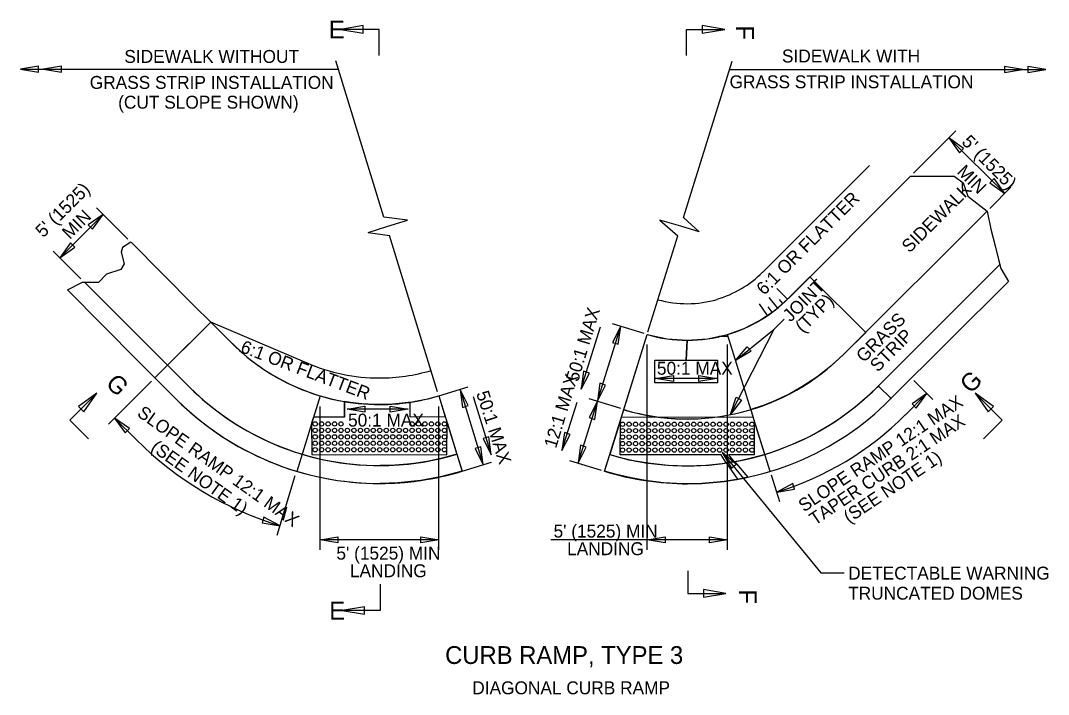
# Model space of a CAD drawing. Extents: x 1.1 to 17, y 0.2 to 10.1.
# Drawn here: x 9.17 to 16.33, y 5.44 to 10.13 of the extents above; entities that cross this region are included whole.
import ezdxf

# ---------------------------------------------------------------- set-up
doc = ezdxf.new("R2010")
doc.units = 0
for name, color, linetype in [('SD_P_Dimension Lines', 7, 'Continuous'), ('SD_P_Dimension Text', 7, 'Continuous'), ('SD_P_Prop Hidden Lines', 7, 'Continuous'), ('SD_P_Prop Object Lines', 7, 'Continuous'), ('SD_P_Shading', 7, 'Continuous'), ('SD_P_Subtitles', 7, 'Continuous'), ('SD_X_Exist Object Lines', 7, 'Continuous')]:
    doc.layers.add(name, color=color, linetype=linetype)

msp = doc.modelspace()

# ---------------------------------------------------------------- linework, layer by layer
at = {"layer": 'SD_P_Dimension Lines'}
for p, q in [((11.5597, 10.0977), (11.4034, 10.0715)), ((11.5597, 10.0452), (11.5597, 10.0977)), ((14.0773, 10.0715), (13.9211, 10.0977)), ((13.9211, 10.0977), (13.9211, 10.0452)), ((11.6694, 10.0715), (11.4034, 10.0715)), ((11.4034, 10.0715), (11.5597, 10.0452)), ((11.6694, 9.8885), (11.6694, 10.0715)), ((13.8113, 10.0715), (14.0773, 10.0715)), ((13.8113, 9.8885), (13.8113, 10.0715)), ((13.9211, 10.0452), (14.0773, 10.0715)), ((9.2974, 9.8151), (9.1724, 9.7941)), ((9.2974, 9.7731), (9.2974, 9.8151)), ((9.4584, 9.8151), (9.3334, 9.7941)), ((9.4584, 9.7731), (9.4584, 9.8151)), ((11.7029, 8.7624), (11.3675, 9.8514)), ((13.7909, 8.7609), (14.1295, 9.8494)), ((16.1523, 9.7921), (16.0273, 9.8131)), ((16.0273, 9.8131), (16.0273, 9.7711)), ((16.3143, 9.7921), (16.1893, 9.8131)), ((16.1893, 9.8131), (16.1893, 9.7711)), ((9.1724, 9.7941), (9.2974, 9.7731)), ((9.1724, 9.7941), (11.3851, 9.7941)), ((9.3347, 9.7943), (9.3334, 9.7941)), ((9.3334, 9.7941), (9.3347, 9.7939)), ((9.3334, 9.7941), (9.4584, 9.7731)), ((9.3347, 9.7939), (9.3347, 9.7943)), ((14.1117, 9.7921), (16.3143, 9.7921)), ((16.0273, 9.7711), (16.1523, 9.7921)), ((16.1893, 9.7711), (16.3143, 9.7921)), ((15.6875, 9.3652), (15.3918, 9.0686)), ((15.7417, 9.242), (15.6382, 9.3151)), ((15.6382, 9.3151), (15.7122, 9.2122)), ((15.6382, 9.3151), (16.028, 8.9285)), ((15.7122, 9.2122), (15.7417, 9.242)), ((15.954, 9.0315), (15.9244, 9.0016)), ((16.028, 8.9285), (15.954, 9.0315)), ((16.0702, 8.9711), (15.9238, 8.8237)), ((15.9244, 9.0016), (16.028, 8.9285)), ((9.9194, 8.6091), (9.7014, 8.8281)), ((9.4464, 8.4801), (9.7474, 8.7821)), ((9.7474, 8.7821), (9.6443, 8.7084)), ((9.6741, 8.6787), (9.7474, 8.7821)), ((11.7029, 8.7624), (11.702, 8.7625)), ((11.8677, 8.7423), (11.7029, 8.7624)), ((11.7236, 8.697), (11.8677, 8.7423)), ((13.7711, 8.699), (13.6266, 8.7429)), ((13.6266, 8.7429), (13.7513, 8.6333)), ((13.9002, 8.6597), (13.7909, 8.7609)), ((9.6443, 8.7084), (9.6741, 8.6787)), ((11.5949, 8.6564), (11.7236, 8.697)), ((13.9002, 8.6597), (13.7711, 8.699)), ((11.5949, 8.6564), (11.7422, 8.6347)), ((12.0779, 7.5447), (11.7422, 8.6347)), ((13.5428, 7.9629), (13.7513, 8.6333)), ((9.5924, 8.3341), (9.4004, 8.5251)), ((9.5198, 8.5835), (9.4464, 8.4801)), ((9.4464, 8.4801), (9.5495, 8.5538)), ((9.5495, 8.5538), (9.5198, 8.5835)), ((13.5165, 7.9515), (13.2957, 8.0202)), ((14.4224, 7.983), (14.4915, 8.0524)), ((13.0785, 7.5689), (13.2119, 7.9978)), ((13.1904, 7.4794), (13.353, 8.0024)), ((13.353, 8.0024), (13.2956, 7.8893)), ((13.3357, 7.8768), (13.353, 8.0024)), ((14.1185, 7.3875), (14.4224, 7.983)), ((14.152, 7.7642), (14.4224, 7.983)), ((13.2956, 7.8893), (13.3357, 7.8768)), ((13.5373, 6.4448), (13.5373, 7.8752)), ((14.0963, 6.4448), (14.0963, 7.8752)), ((14.152, 7.7641), (14.2346, 7.8602)), ((14.2615, 7.828), (14.152, 7.7641)), ((14.2346, 7.8602), (14.2615, 7.828)), ((13.0944, 7.6889), (13.0771, 7.5633)), ((13.0771, 7.5633), (13.1345, 7.6764)), ((13.1345, 7.6764), (13.0944, 7.6889)), ((9.7855, 7.3202), (10.0857, 7.6204)), ((13.2077, 7.605), (13.1904, 7.4794)), ((13.1904, 7.4794), (13.2477, 7.5925)), ((13.2477, 7.5925), (13.2077, 7.605)), ((13.5958, 7.6389), (13.7208, 7.6599)), ((13.7208, 7.6179), (13.5958, 7.6389)), ((14.0214, 7.6388), (13.5958, 7.6388)), ((13.7208, 7.6599), (13.7208, 7.6179)), ((13.8965, 7.6599), (14.0215, 7.6389)), ((13.8965, 7.6179), (13.8965, 7.6599)), ((14.0215, 7.6389), (13.8965, 7.6179)), ((15.395, 7.6252), (15.5276, 7.4918)), ((9.5164, 7.3471), (9.7044, 7.5361)), ((9.7044, 7.5361), (9.5756, 7.4438)), ((9.6128, 7.4068), (9.7044, 7.5361)), ((12.0864, 7.5171), (12.2909, 7.5801)), ((12.2336, 7.5624), (12.3953, 7.0371)), ((12.2906, 7.4492), (12.2336, 7.5624)), ((12.2336, 7.5624), (12.2505, 7.4368)), ((15.4862, 7.5352), (15.3348, 7.384)), ((15.4862, 7.5347), (15.3823, 7.4622)), ((15.4117, 7.4322), (15.4862, 7.5347)), ((16.0093, 7.3471), (15.8213, 7.5361)), ((15.9501, 7.4438), (15.8213, 7.5361)), ((15.8213, 7.5361), (15.9129, 7.4068)), ((11.4288, 7.3682), (11.4288, 7.4777)), ((11.8873, 7.3682), (11.8873, 7.4731)), ((12.2505, 7.4368), (12.2906, 7.4492)), ((12.3258, 7.5127), (12.451, 7.1063)), ((12.9439, 7.136), (13.0488, 7.4734)), ((13.056, 7.0474), (13.1904, 7.4794)), ((13.1904, 7.4794), (13.133, 7.3664)), ((13.3538, 7.4286), (13.1331, 7.4973)), ((13.1731, 7.3539), (13.1904, 7.4794)), ((14.1186, 7.3874), (14.1577, 7.5079)), ((14.195, 7.4885), (14.1186, 7.3874)), ((14.1577, 7.5079), (14.195, 7.4885)), ((15.3823, 7.4622), (15.4117, 7.4322)), ((9.5756, 7.4438), (9.6128, 7.4068)), ((11.2584, 6.4448), (11.2584, 7.4433)), ((11.4466, 7.4254), (11.5716, 7.4464)), ((11.5716, 7.4044), (11.4466, 7.4254)), ((11.8722, 7.4253), (11.4466, 7.4253)), ((11.5716, 7.4464), (11.5716, 7.4044)), ((11.7473, 7.4464), (11.8723, 7.4254)), ((11.7473, 7.4044), (11.7473, 7.4464)), ((11.8723, 7.4254), (11.7473, 7.4044)), ((12.0863, 6.4448), (12.0863, 7.4433)), ((15.9129, 7.4068), (15.9501, 7.4438)), ((9.6464, 7.2181), (9.5164, 7.3471)), ((9.9779, 7.2126), (9.8279, 7.3626)), ((9.9317, 7.2898), (9.8279, 7.3626)), ((9.8279, 7.3626), (9.9022, 7.2599)), ((13.133, 7.3664), (13.1731, 7.3539)), ((15.8803, 7.2181), (16.0093, 7.3471)), ((9.9022, 7.2599), (9.9317, 7.2898)), ((12.4341, 7.2319), (12.394, 7.2195)), ((12.451, 7.1063), (12.4341, 7.2319)), ((12.9612, 7.2616), (12.9439, 7.136)), ((12.9439, 7.136), (13.0013, 7.2491)), ((13.0013, 7.2491), (12.9612, 7.2616)), ((12.3784, 7.1628), (12.3383, 7.1503)), ((12.3953, 7.0371), (12.3784, 7.1628)), ((12.394, 7.2195), (12.451, 7.1063)), ((13.0733, 7.1729), (13.056, 7.0474)), ((13.056, 7.0474), (13.1134, 7.1604)), ((13.1134, 7.1604), (13.0733, 7.1729)), ((12.3383, 7.1503), (12.3953, 7.0371)), ((14.0593, 7.1231), (14.7463, 6.2851)), ((14.1562, 7.0413), (14.0593, 7.1231)), ((14.0593, 7.1231), (14.1241, 7.0141)), ((12.2482, 6.9918), (12.4527, 7.0548)), ((13.2195, 6.9965), (12.9987, 7.0652)), ((14.1241, 7.0141), (14.1562, 7.0413)), ((10.9604, 6.5471), (11.0864, 6.9631)), ((14.4006, 6.9667), (14.4583, 6.781)), ((14.5511, 6.9074), (14.4395, 6.8474)), ((14.5646, 6.8676), (14.5511, 6.9074)), ((14.4395, 6.8474), (14.5646, 6.8676)), ((10.8682, 6.6718), (10.855, 6.6319)), ((10.9803, 6.6126), (10.8682, 6.6718)), ((10.855, 6.6319), (10.9803, 6.6126)), ((11.2585, 6.5134), (11.3835, 6.5344)), ((11.3835, 6.5344), (11.3835, 6.4924)), ((11.9614, 6.5344), (12.0864, 6.5134)), ((11.9614, 6.4924), (11.9614, 6.5344)), ((13.5373, 6.5134), (13.6623, 6.5344)), ((13.6623, 6.5344), (13.6623, 6.4924)), ((13.9713, 6.5344), (14.0963, 6.5134)), ((13.9713, 6.4924), (13.9713, 6.5344)), ((12.0863, 6.5134), (11.2584, 6.5134)), ((11.3835, 6.4924), (11.2585, 6.5134)), ((12.0864, 6.5134), (11.9614, 6.4924)), ((13.5373, 6.5134), (12.867, 6.5134)), ((14.0963, 6.5134), (13.5373, 6.5134)), ((13.6623, 6.4924), (13.5373, 6.5134)), ((14.0963, 6.5134), (13.9713, 6.4924)), ((13.8203, 6.2981), (13.8203, 6.1411)), ((14.7463, 6.2851), (14.9103, 6.2851)), ((11.6784, 6.2046), (11.6784, 6.0216)), ((14.0863, 6.1411), (13.9301, 6.1673)), ((13.9301, 6.1673), (13.9301, 6.1148)), ((13.8203, 6.1411), (14.0863, 6.1411)), ((13.9301, 6.1148), (14.0863, 6.1411)), ((11.6784, 6.0216), (11.4124, 6.0216)), ((11.5687, 6.0478), (11.4125, 6.0216)), ((11.4125, 6.0216), (11.5687, 5.9953)), ((11.5687, 5.9953), (11.5687, 6.0478))]:
    msp.add_line(p, q, dxfattribs=at)
for centre, radius, start, end in [((13.8143, 8.904), 2.1499, 286.89773, 315.02089), ((11.6724, 8.9061), 2.3956, 224.97911, 253.20637)]:
    msp.add_arc(centre, radius, start, end, dxfattribs=at)
at = {"layer": 'SD_P_Prop Hidden Lines'}
for p, q in [((15.0853, 9.1221), (14.3413, 8.3781)), ((11.1684, 7.7461), (10.4974, 8.0321))]:
    msp.add_line(p, q, dxfattribs=at)
for centre, radius, start, end in [((13.8145, 8.9047), 0.7439, 286.36382, 315), ((13.8148, 8.9047), 0.7449, 254.26001, 286.34924), ((11.6729, 8.9068), 1.2648, 246.51809, 269.99173), ((11.672, 8.9068), 1.2648, 270.00827, 286.60683)]:
    msp.add_arc(centre, radius, start, end, dxfattribs=at)
at = {"layer": 'SD_P_Prop Object Lines'}
for p, q in [((15.3718, 9.0476), (14.5213, 8.1971)), ((15.9049, 8.8042), (14.9093, 7.8101)), ((9.9425, 8.5887), (10.3804, 8.1481)), ((15.9951, 8.4323), (15.1403, 7.5791)), ((9.6145, 8.3131), (10.0794, 7.8481)), ((15.0603, 7.9601), (14.6713, 8.3481)), ((16.054, 8.3152), (15.2283, 7.4911)), ((9.9914, 7.7601), (9.4983, 8.2555)), ((10.3804, 8.1481), (10.4974, 8.0321)), ((10.1084, 7.6431), (10.4974, 8.0321)), ((10.4974, 8.0321), (10.6484, 7.8811)), ((13.2402, 6.9901), (13.5372, 7.9451)), ((14.3933, 6.9901), (14.0963, 7.9451)), ((10.0794, 7.8481), (10.1964, 7.7311)), ((10.2584, 7.4931), (9.9914, 7.7601)), ((10.1964, 7.7311), (10.3464, 7.5811)), ((15.2381, 7.4982), (15.1491, 7.5862)), ((11.2584, 7.5171), (11.0964, 6.9911)), ((12.0864, 7.5171), (12.2484, 6.9911))]:
    msp.add_line(p, q, dxfattribs=at)
for points in [[(15.3718, 9.0476), (15.6758, 9.0497), (15.7388, 9.0027), (15.7716, 8.9083), (15.9048, 8.8046), (15.9308, 8.6796), (15.9618, 8.5626), (15.9858, 8.4686), (16.0008, 8.4056), (16.0538, 8.3156)], [(9.9414, 8.5881), (9.8824, 8.5521), (9.8734, 8.5181), (9.8944, 8.4371), (9.8704, 8.3981), (9.7714, 8.3651), (9.7144, 8.3071), (9.6024, 8.3071), (9.4974, 8.2551)]]:
    msp.add_lwpolyline(points, dxfattribs=at)
for centre, radius, start, end in [((13.8145, 8.9047), 1, 286.36382, 315), ((13.8145, 8.9047), 1, 293.48191, 293.50584), ((11.6729, 8.9068), 1.4497, 225, 246.49416), ((13.8187, 8.9047), 1, 253.65076, 269.88618), ((13.8148, 8.9047), 1, 270.11382, 286.34924), ((13.8143, 8.904), 1.5478, 253.47157, 315.02089), ((11.6724, 8.9061), 1.8745, 224.97911, 286.71545), ((11.6729, 8.9068), 1.4497, 246.51809, 269.99173), ((13.8143, 8.904), 1.8745, 253.34123, 315.02089), ((11.6724, 8.9061), 1.999, 224.97911, 286.74066), ((11.672, 8.9068), 1.4497, 270.00827, 286.60683), ((13.8143, 8.904), 1.999, 270.12785, 315.02089), ((13.8214, 8.904), 1.5478, 253.22194, 269.86854), ((11.6724, 8.9061), 1.8745, 269.87133, 286.71545), ((11.6724, 8.9061), 1.999, 269.87215, 286.74066), ((13.8232, 8.904), 1.999, 253.0586, 269.87215)]:
    msp.add_arc(centre, radius, start, end, dxfattribs=at)
at = {"layer": 'SD_P_Shading'}
for p, q in [((10.1964, 7.7311), (10.4974, 8.0321)), ((10.4974, 8.0321), (10.6474, 7.8821)), ((10.1084, 7.6431), (10.1964, 7.7311)), ((10.1964, 7.7311), (10.3464, 7.5811)), ((10.3464, 7.5811), (10.1964, 7.7311)), ((10.2584, 7.4931), (10.1084, 7.6431)), ((15.1403, 7.5791), (15.1491, 7.5862)), ((15.1491, 7.5862), (15.2381, 7.4982)), ((15.2381, 7.4982), (15.2283, 7.4911))]:
    msp.add_line(p, q, dxfattribs=at)
for points in [[(13.5373, 7.9452), (13.6756, 7.915), (13.8168, 7.9047), (13.8084, 7.7658), (14.0268, 7.7658), (14.0268, 7.6088), (13.59, 7.6088), (13.59, 7.7658), (13.8084, 7.7658), (13.8168, 7.9047), (13.9579, 7.915), (14.0963, 7.9452), (14.2133, 7.9877), (14.3248, 8.0447), (14.4302, 8.1164), (14.5153, 8.1911), (14.6713, 8.3481), (15.0603, 7.9601), (14.9093, 7.8101), (14.8165, 7.7241), (14.7201, 7.6484), (14.6153, 7.5801), (14.532, 7.5326), (14.4108, 7.4757), (14.3445, 7.4496), (14.2591, 7.4216), (14.2749, 7.3666), (13.3577, 7.3693)], [(13.277, 7.1082), (13.3416, 7.0908), (13.4581, 7.0633), (13.5451, 7.0502), (13.6811, 7.0345), (13.8185, 7.0296), (13.9489, 7.0345), (14.06, 7.0466), (14.1859, 7.0673), (14.3561, 7.1096), (14.2823, 7.3465), (14.2836, 7.1062), (14.1042, 7.1055), (14.142, 7.06), (14.0878, 7.0506), (14.052, 7.1062), (13.3503, 7.1055), (13.3517, 7.3472)]]:
    msp.add_lwpolyline(points, close=True, dxfattribs=at)
for points in [[(11.6724, 7.4571), (11.7323, 7.458), (11.8098, 7.464), (11.8784, 7.4714), (11.9211, 7.4794), (12.0127, 7.4977), (12.0863, 7.5175), (12.1313, 7.3703), (11.8873, 7.3682), (11.8873, 7.4731), (11.8512, 7.4681), (11.8098, 7.464), (11.7638, 7.4596), (11.7136, 7.4575), (11.6724, 7.4571), (11.6234, 7.4579), (11.5944, 7.4598), (11.5756, 7.4603), (11.5277, 7.4643), (11.4717, 7.471), (11.4288, 7.4779), (11.4288, 7.3682), (11.4114, 7.3681), (11.4114, 7.3681), (11.4114, 7.3681), (11.4114, 7.3681), (11.4114, 7.3681), (11.4114, 7.3681), (11.4114, 7.3681), (11.2134, 7.3701), (11.1994, 7.3271), (11.2024, 7.1081), (11.3674, 7.1071), (11.3674, 7.1071), (11.4394, 7.1081), (11.4394, 7.1081), (12.1429, 7.1072)], [(12.1429, 7.1072), (12.1442, 7.3308), (12.2116, 7.1108), (12.1094, 7.0831), (12.0056, 7.0603), (11.8978, 7.0449), (11.78, 7.0336), (11.6766, 7.0321)], [(11.6766, 7.0321), (11.8108, 7.0366), (11.9517, 7.0526), (12.0826, 7.0767), (12.2116, 7.1108), (12.2482, 6.9918), (12.1074, 6.9549), (11.9612, 6.9281), (11.8014, 6.9114), (11.6769, 6.9071)], [(13.8188, 6.9051), (13.9184, 6.9063), (14.0737, 6.9204), (14.1688, 6.9371), (14.0894, 7.0496), (14.1448, 7.0596), (14.2389, 6.9505), (14.1761, 6.9378), (14.0737, 6.9204), (13.9184, 6.9063), (13.7872, 6.9043), (13.6513, 6.9124), (13.5266, 6.9272), (13.427, 6.9452), (13.3239, 6.9686), (13.2408, 6.9918), (13.277, 7.1082), (13.4103, 7.0724), (13.5451, 7.0502), (13.6811, 7.0345), (13.8185, 7.0301)]]:
    msp.add_lwpolyline(points, dxfattribs=at)
for centre, radius, start, end in [((11.673, 8.907), 1.4499, 224.98072, 269.97815), ((11.6724, 8.9079), 1.8758, 225.01823, 270.12854), ((11.6724, 8.908), 1.8759, 225.01884, 270.12794), ((13.8143, 8.9059), 1.8758, 270.12854, 314.98176), ((11.6724, 8.9061), 1.999, 224.97911, 270.12785), ((13.8143, 8.904), 1.999, 270.12785, 315.02089)]:
    msp.add_arc(centre, radius, start, end, dxfattribs=at)
at = {"layer": 'SD_X_Exist Object Lines'}
for p, q in [((14.5153, 8.1911), (14.4413, 8.2661)), ((14.4463, 8.1301), (14.3863, 8.2041)), ((14.4833, 8.1611), (14.4583, 8.1891)), ((14.3753, 8.0771), (14.3203, 8.1581)), ((14.4083, 8.1011), (14.3813, 8.1371)), ((14.4003, 8.0911), (14.4143, 8.1051)), ((14.0963, 7.9301), (14.0393, 7.9301)), ((14.9413, 7.4071), (14.9413, 7.4071)), ((14.9713, 7.4291), (14.9713, 7.4291))]:
    msp.add_line(p, q, dxfattribs=at)
for centre in [(11.2246, 7.3219), (11.2696, 7.3219), (11.3146, 7.3219), (11.3596, 7.3219), (11.4046, 7.3219), (11.8996, 7.3219), (11.9446, 7.3219), (11.9896, 7.3219), (12.0346, 7.3219), (12.0796, 7.3219), (12.1246, 7.3219), (13.3665, 7.3199), (13.4115, 7.3199), (13.4565, 7.3199), (13.5015, 7.3199), (13.5465, 7.3199), (13.5915, 7.3199), (13.6365, 7.3199), (13.6815, 7.3199), (13.7265, 7.3199), (13.7715, 7.3199), (13.8165, 7.3199), (13.8615, 7.3199), (13.8615, 7.3199), (13.9065, 7.3199), (13.9515, 7.3199), (13.9965, 7.3199), (14.0415, 7.3199), (14.0865, 7.3199), (14.1315, 7.3199), (14.1765, 7.3199), (14.2215, 7.3199), (14.2665, 7.3199), (11.2246, 7.2769), (11.2246, 7.2319), (11.2696, 7.2769), (11.2696, 7.2319), (11.3146, 7.2769), (11.3146, 7.2319), (11.3596, 7.2769), (11.3596, 7.2319), (11.4046, 7.2769), (11.4046, 7.2319), (11.4496, 7.2769), (11.4496, 7.2319), (11.4946, 7.2769), (11.4946, 7.2319), (11.5396, 7.2769), (11.5396, 7.2319), (11.5846, 7.2769), (11.5846, 7.2319), (11.6296, 7.2769), (11.6296, 7.2769), (11.6296, 7.2319), (11.6296, 7.2319), (11.6746, 7.2769), (11.6746, 7.2319), (11.7196, 7.2769), (11.7196, 7.2319), (11.7646, 7.2769), (11.7646, 7.2319), (11.8096, 7.2769), (11.8096, 7.2319), (11.8546, 7.2769), (11.8546, 7.2319), (11.8996, 7.2769), (11.8996, 7.2319), (11.9446, 7.2769), (11.9446, 7.2319), (11.9896, 7.2769), (11.9896, 7.2319), (12.0346, 7.2769), (12.0346, 7.2319), (12.0796, 7.2769), (12.0796, 7.2319), (12.1246, 7.2769), (12.1246, 7.2319), (13.3665, 7.2749), (13.3665, 7.2299), (13.4115, 7.2749), (13.4115, 7.2299), (13.4565, 7.2749), (13.4565, 7.2299), (13.5015, 7.2749), (13.5015, 7.2299), (13.5465, 7.2749), (13.5465, 7.2299), (13.5915, 7.2749), (13.5915, 7.2299), (13.6365, 7.2749), (13.6365, 7.2299), (13.6815, 7.2749), (13.6815, 7.2299), (13.7265, 7.2749), (13.7265, 7.2299), (13.7715, 7.2749), (13.7715, 7.2299), (13.8165, 7.2749), (13.8165, 7.2299), (13.8615, 7.2749), (13.8615, 7.2749), (13.8615, 7.2299), (13.8615, 7.2299), (13.9065, 7.2749), (13.9065, 7.2299), (13.9515, 7.2749), (13.9515, 7.2299), (13.9965, 7.2749), (13.9965, 7.2299), (14.0415, 7.2749), (14.0415, 7.2299), (14.0865, 7.2749), (14.0865, 7.2299), (14.1315, 7.2749), (14.1315, 7.2299), (14.1765, 7.2749), (14.1765, 7.2299), (14.2215, 7.2749), (14.2215, 7.2299), (14.2665, 7.2749), (14.2665, 7.2299), (11.2246, 7.1869), (11.2696, 7.1869), (11.3146, 7.1869), (11.3596, 7.1869), (11.4046, 7.1869), (11.4496, 7.1869), (11.4946, 7.1869), (11.5396, 7.1869), (11.5846, 7.1869), (11.6296, 7.1869), (11.6296, 7.1869), (11.6746, 7.1869), (11.7196, 7.1869), (11.7646, 7.1869), (11.8096, 7.1869), (11.8546, 7.1869), (11.8996, 7.1869), (11.9446, 7.1869), (11.9896, 7.1869), (12.0346, 7.1869), (12.0796, 7.1869), (12.1246, 7.1869), (13.3665, 7.1849), (13.4115, 7.1849), (13.4565, 7.1849), (13.5015, 7.1849), (13.5465, 7.1849), (13.5915, 7.1849), (13.6365, 7.1849), (13.6815, 7.1849), (13.7265, 7.1849), (13.7715, 7.1849), (13.8165, 7.1849), (13.8615, 7.1849), (13.8615, 7.1849), (13.9065, 7.1849), (13.9515, 7.1849), (13.9965, 7.1849), (14.0415, 7.1849), (14.0865, 7.1849), (14.1315, 7.1849), (14.1765, 7.1849), (14.2215, 7.1849), (14.2665, 7.1849), (11.2246, 7.1419), (11.2696, 7.1419), (11.3146, 7.1419), (11.3596, 7.1419), (11.4046, 7.1419), (11.4496, 7.1419), (11.4946, 7.1419), (11.5396, 7.1419), (11.5846, 7.1419), (11.6296, 7.1419), (11.6296, 7.1419), (11.6746, 7.1419), (11.7196, 7.1419), (11.7646, 7.1419), (11.8096, 7.1419), (11.8546, 7.1419), (11.8996, 7.1419), (11.9446, 7.1419), (11.9896, 7.1419), (12.0346, 7.1419), (12.0796, 7.1419), (12.1246, 7.1419), (13.3665, 7.1399), (13.4115, 7.1399), (13.4565, 7.1399), (13.5015, 7.1399), (13.5465, 7.1399), (13.5915, 7.1399), (13.6365, 7.1399), (13.6815, 7.1399), (13.7265, 7.1399), (13.7715, 7.1399), (13.8165, 7.1399), (13.8615, 7.1399), (13.8615, 7.1399), (13.9065, 7.1399), (13.9515, 7.1399), (13.9965, 7.1399), (14.0415, 7.1399), (14.0865, 7.1399), (14.1315, 7.1399), (14.1765, 7.1399), (14.2215, 7.1399), (14.2665, 7.1399)]:
    msp.add_circle(centre, 0.0151, dxfattribs=at)

# ---------------------------------------------------------------- texts
at = {"layer": 'SD_P_Dimension Text'}
for s, height, rotation, p in [('E', 0.124, 360, (11.3201, 10.0092)), ('F', 0.124, 270, (14.1565, 10.0985)), ("5' (1525)", 0.09, 315, (15.7228, 9.2812)), ('MIN', 0.09, 315, (15.6896, 9.0739)), ("5' (1525)", 0.09, 45, (9.3304, 8.6156)), ('SIDEWALK', 0.09, 45, (15.3645, 8.509)), ('6:1 OR FLATTER', 0.09, 45, (14.3523, 8.214)), ('MIN', 0.09, 45, (9.5164, 8.6038)), ('JOINT', 0.09, 45, (14.5359, 8.0275)), ('(TYP)', 0.09, 45, (14.6223, 7.9513)), ('50:1 MAX', 0.09, 73.04663, (13.0554, 7.6104)), ('GRASS', 0.09, 45, (15.0471, 7.7447)), ('STRIP', 0.09, 45, (15.1436, 7.6786)), ('6:1 OR FLATTER', 0.089998, 339.23474, (10.6981, 7.8239)), ('12:1 MAX', 0.09, 73.04663, (12.9025, 7.1471)), ('G', 0.124, 44.78974, (15.7907, 7.527)), ('G', 0.124, 315, (9.7585, 7.5962)), ('50:1 MAX', 0.09, 287.93611, (12.3454, 7.5357)), ('SLOPE RAMP 12:1 MAX', 0.089998, 33.87081, (14.6297, 6.7045)), ('SLOPE RAMP 12:1 MAX', 0.089998, 324.4216, (9.9777, 7.3822)), ('TAPER CURB 2:1 MAX', 0.089998, 33.87081, (14.7062, 6.6113)), ('(SEE NOTE 1)', 0.089998, 324.4216, (10.0727, 7.1422)), ('(SEE NOTE 1)', 0.089998, 33.87081, (14.9436, 6.6261)), ('F', 0.124, 270, (14.1762, 6.1681)), ('E', 0.124, 360, (11.323, 5.9588))]:
    msp.add_text(s, height=height, rotation=rotation, dxfattribs=at).set_placement(p)
for s, height, p in [('SIDEWALK WITHOUT', 0.09, (9.8953, 9.838)), ('SIDEWALK WITH', 0.09, (14.4763, 9.841)), ('GRASS STRIP INSTALLATION', 0.09, (9.6545, 9.6569)), ('GRASS STRIP INSTALLATION', 0.09, (14.1112, 9.6612)), ('(CUT SLOPE SHOWN)', 0.09, (9.8523, 9.5191)), ('50:1 MAX', 0.09, (13.6051, 7.6648)), ('50:1 MAX', 0.09, (11.4537, 7.3035)), ("5' (1525) MIN", 0.089998, (12.8853, 6.53)), ("5' (1525) MIN", 0.089998, (11.3725, 6.3762)), ('LANDING', 0.09, (12.9796, 6.4072)), ('LANDING', 0.09, (11.4667, 6.2534)), ('DETECTABLE WARNING', 0.09, (14.9373, 6.2371)), ('TRUNCATED DOMES', 0.09, (14.9373, 6.0972)), ('DIAGONAL CURB RAMP', 0.089998, (12.3189, 5.4378))]:
    msp.add_text(s, height=height, dxfattribs=at).set_placement(p)
at = {"layer": 'SD_P_Subtitles'}
msp.add_text('CURB RAMP, TYPE 3', height=0.124002, dxfattribs=at).set_placement((12.1299, 5.6491))

doc.saveas('drawing.dxf')
